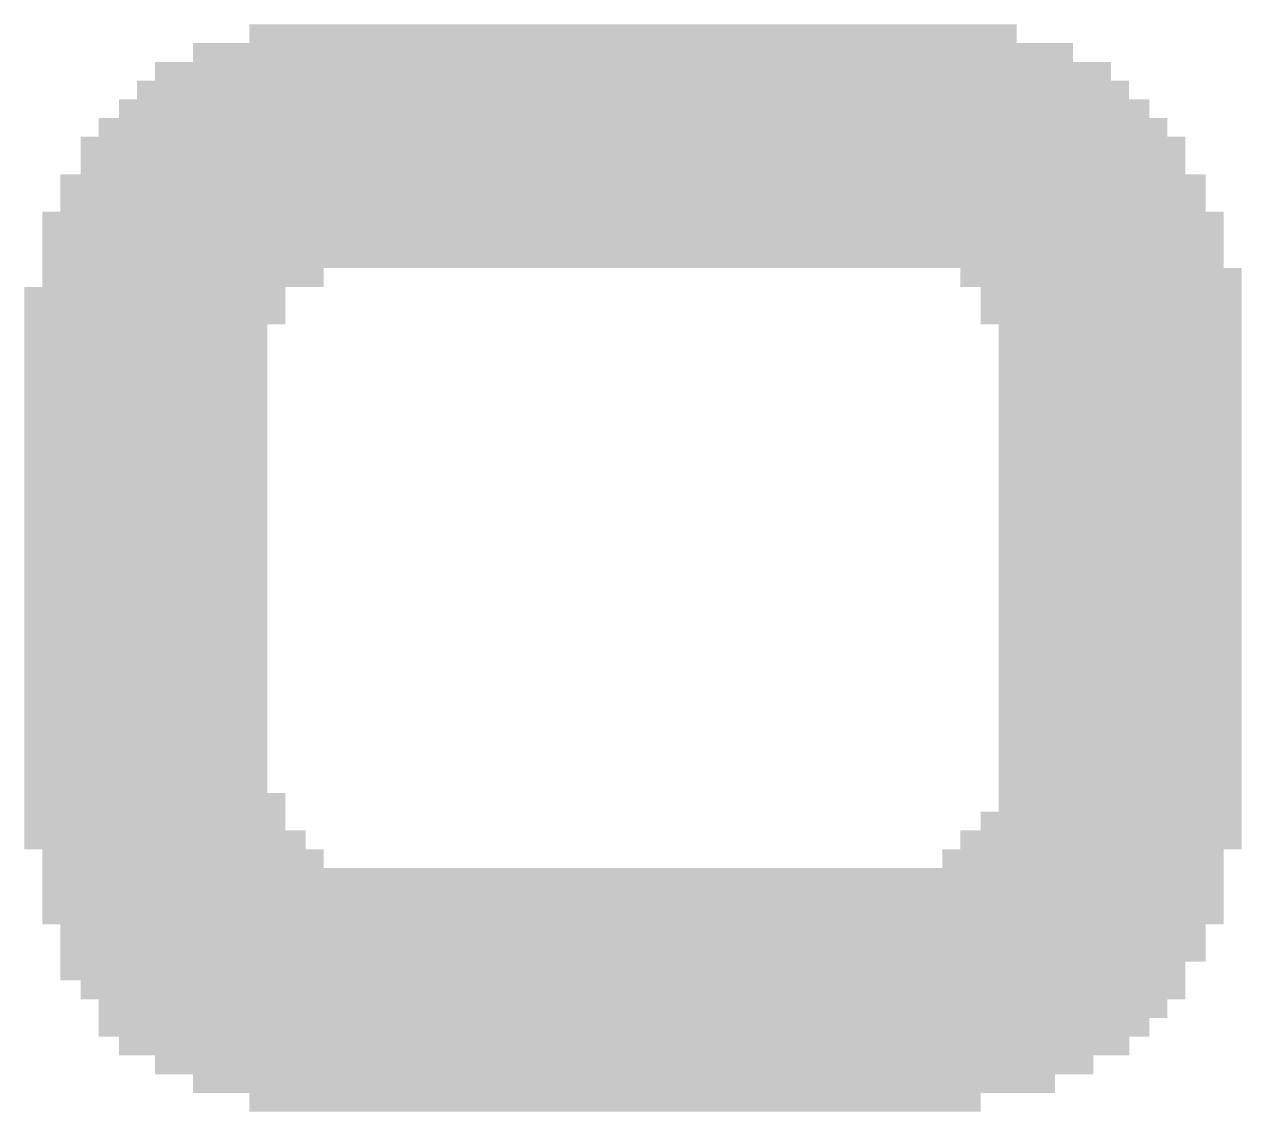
# Model space of a CAD drawing. Extents: x -51 to 50, y -27 to 29.
# Drawn here: x 18.659 to 20.033, y 26.617 to 27.845 of the extents above; entities that cross this region are included whole.
import ezdxf

# ---------------------------------------------------------------- set-up
doc = ezdxf.new("R2010")
doc.units = 0
doc.layers.add('201', color=6, linetype='CONTINUOUS')

# ---------------------------------------------------------------- blocks, each defined once
blk = doc.blocks.new('RECT')
blk.add_solid([(-0.5, -0.5), (0.5, -0.5), (-0.5, 0.5), (0.5, 0.5)])

msp = doc.modelspace()

# ---------------------------------------------------------------- block references
at = {"layer": '201', "rotation": 180}
for p, xscale, yscale in [((19.3459, 27.8342), 0.8661, 0.0211), ((19.3459, 27.813), 0.9931, 0.0213), ((19.3459, 27.7918), 1.0795, 0.0211), ((19.3459, 27.7707), 1.1201, 0.0211), ((19.3472, 27.7495), 1.1633, 0.0213), ((19.3459, 27.7283), 1.2065, 0.0211), ((19.3459, 27.7072), 1.2471, 0.0211), ((19.3459, 27.686), 1.2471, 0.0213), ((19.3459, 27.6648), 1.2929, 0.0211), ((19.3459, 27.6437), 1.2929, 0.0211), ((19.3459, 27.6225), 1.3335, 0.0213), ((19.3459, 27.6013), 1.3335, 0.0211), ((19.3459, 27.5802), 1.3335, 0.0211), ((18.8379, 27.559), 0.3175, 0.0213), ((19.8742, 27.559), 0.3175, 0.0213), ((18.8062, 27.5378), 0.2946, 0.0211), ((19.8857, 27.5378), 0.2946, 0.0211), ((18.8062, 27.5167), 0.2946, 0.0211), ((19.8857, 27.5167), 0.2946, 0.0211), ((18.796, 27.4955), 0.2743, 0.0213), ((19.8958, 27.4955), 0.2743, 0.0213), ((18.796, 27.4743), 0.2743, 0.0211), ((19.8958, 27.4743), 0.2743, 0.0211), ((18.796, 27.4532), 0.2743, 0.0211), ((19.8958, 27.4532), 0.2743, 0.0211), ((18.796, 27.432), 0.2743, 0.0213), ((19.8958, 27.432), 0.2743, 0.0213), ((18.796, 27.4108), 0.2743, 0.0211), ((19.8958, 27.4108), 0.2743, 0.0211), ((18.796, 27.3897), 0.2743, 0.0211), ((19.8958, 27.3897), 0.2743, 0.0211), ((18.796, 27.3685), 0.2743, 0.0213), ((19.8958, 27.3685), 0.2743, 0.0213), ((18.796, 27.3473), 0.2743, 0.0211), ((19.8958, 27.3473), 0.2743, 0.0211), ((18.796, 27.3262), 0.2743, 0.0211), ((19.8958, 27.3262), 0.2743, 0.0211), ((18.796, 27.305), 0.2743, 0.0213), ((19.8958, 27.305), 0.2743, 0.0213), ((18.796, 27.2838), 0.2743, 0.0211), ((19.8958, 27.2838), 0.2743, 0.0211), ((18.796, 27.2627), 0.2743, 0.0211), ((19.8958, 27.2627), 0.2743, 0.0211), ((18.796, 27.2415), 0.2743, 0.0213), ((19.8958, 27.2415), 0.2743, 0.0213), ((18.796, 27.2203), 0.2743, 0.0211), ((19.8958, 27.2203), 0.2743, 0.0211), ((18.796, 27.1992), 0.2743, 0.0211), ((19.8958, 27.1992), 0.2743, 0.0211), ((18.796, 27.178), 0.2743, 0.0213), ((19.8958, 27.178), 0.2743, 0.0213), ((18.796, 27.1568), 0.2743, 0.0211), ((19.8958, 27.1568), 0.2743, 0.0211), ((18.796, 27.1357), 0.2743, 0.0211), ((19.8958, 27.1357), 0.2743, 0.0211), ((18.796, 27.1145), 0.2743, 0.0213), ((19.8958, 27.1145), 0.2743, 0.0213), ((18.796, 27.0933), 0.2743, 0.0211), ((19.8958, 27.0933), 0.2743, 0.0211), ((18.796, 27.0722), 0.2743, 0.0211), ((19.8958, 27.0722), 0.2743, 0.0211), ((18.796, 27.051), 0.2743, 0.0213), ((19.8958, 27.051), 0.2743, 0.0213), ((18.796, 27.0298), 0.2743, 0.0211), ((19.8958, 27.0298), 0.2743, 0.0211), ((18.796, 27.0087), 0.2743, 0.0211), ((19.8958, 27.0087), 0.2743, 0.0211), ((18.796, 26.9875), 0.2743, 0.0213), ((19.8958, 26.9875), 0.2743, 0.0213), ((18.8062, 26.9663), 0.2946, 0.0211), ((19.8958, 26.9663), 0.2743, 0.0211), ((18.8062, 26.9452), 0.2946, 0.0211), ((19.8857, 26.9452), 0.2946, 0.0211), ((18.8176, 26.924), 0.3175, 0.0213), ((19.8742, 26.924), 0.3175, 0.0213), ((18.8379, 26.9028), 0.3175, 0.0211), ((19.8539, 26.9028), 0.3175, 0.0211), ((19.3459, 26.8817), 1.3335, 0.0211), ((19.3459, 26.8605), 1.3335, 0.0213), ((19.3459, 26.8393), 1.3335, 0.0211), ((19.3459, 26.8182), 1.2929, 0.0211), ((19.3459, 26.797), 1.2929, 0.0213), ((19.3345, 26.7758), 1.27, 0.0211), ((19.3459, 26.7547), 1.2471, 0.0211), ((19.3459, 26.7335), 1.2065, 0.0213), ((19.3358, 26.7123), 1.1862, 0.0211), ((19.3358, 26.6912), 1.1405, 0.0211), ((19.3358, 26.67), 1.0592, 0.0213), ((19.3358, 26.6488), 0.9728, 0.0211), ((19.3256, 26.6277), 0.8255, 0.0211)]:
    msp.add_blockref('RECT', p, dxfattribs=dict(at, xscale=xscale, yscale=yscale))

doc.saveas('drawing.dxf')
